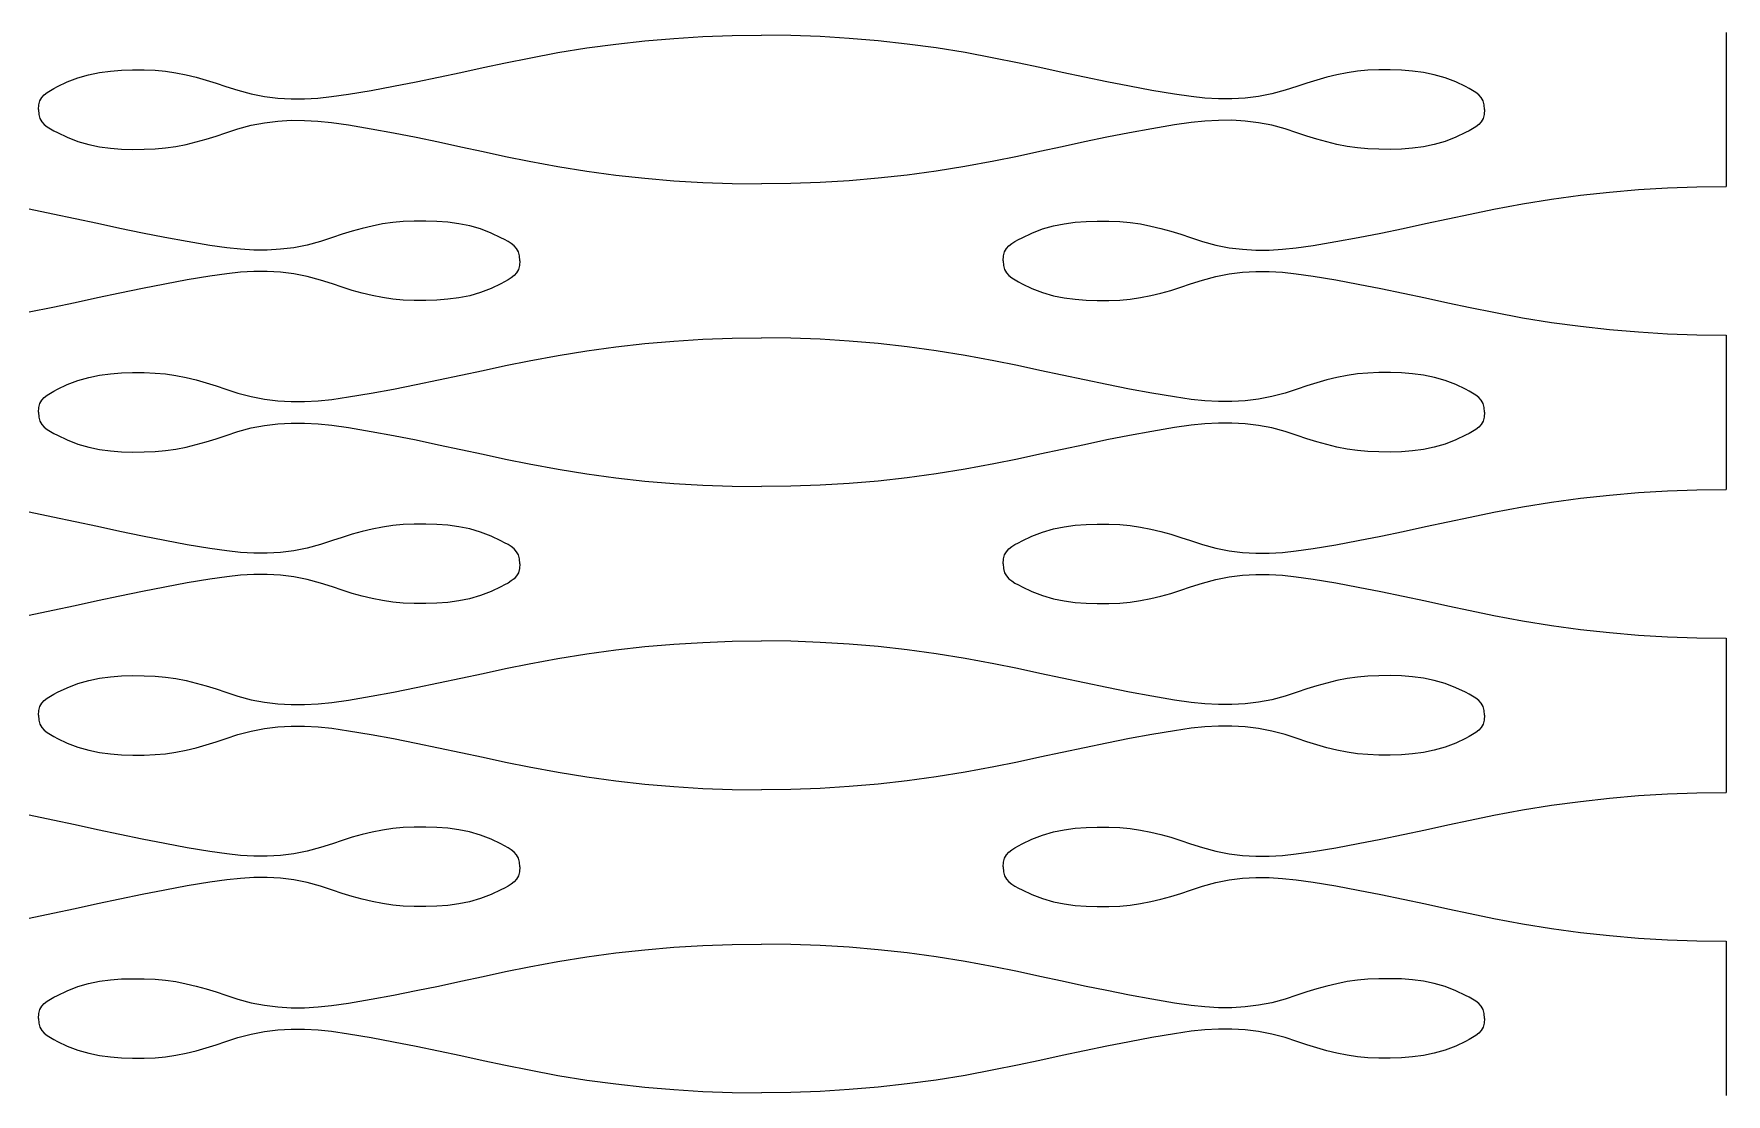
# Model space of a CAD drawing. Extents: x -53 to 53, y -73 to 73.
# Drawn here: x 21.8 to 52.5, y -36.11 to -16.87 of the extents above; entities that cross this region are included whole.
import ezdxf

# ---------------------------------------------------------------- set-up
doc = ezdxf.new("R2010")
doc.units = 0
doc.header["$MEASUREMENT"] = 0
doc.layers.get('0').update_dxf_attribs({"linetype": 'CONTINUOUS'})

msp = doc.modelspace()

# ---------------------------------------------------------------- linework, layer by layer
for p, q in [((52.5, -16.846), (52.5, -19.64)), ((31.307, -17.212), (31.831, -17.127)), ((31.831, -17.127), (32.355, -17.056)), ((32.355, -17.056), (32.88, -16.998)), ((32.88, -16.998), (33.407, -16.953)), ((33.407, -16.953), (33.935, -16.921)), ((33.935, -16.921), (34.466, -16.902)), ((34.466, -16.902), (34.999, -16.896)), ((35.533, -16.902), (34.999, -16.896)), ((36.063, -16.921), (35.533, -16.902)), ((36.592, -16.953), (36.063, -16.921)), ((37.118, -16.998), (36.592, -16.953)), ((37.643, -17.056), (37.118, -16.998)), ((38.168, -17.127), (37.643, -17.056)), ((38.692, -17.212), (38.168, -17.127)), ((29.545, -17.572), (29.951, -17.484)), ((29.951, -17.484), (30.357, -17.398)), ((30.357, -17.398), (30.783, -17.31)), ((30.783, -17.31), (31.307, -17.212)), ((39.216, -17.31), (38.692, -17.212)), ((39.642, -17.398), (39.216, -17.31)), ((40.048, -17.484), (39.642, -17.398)), ((40.454, -17.572), (40.048, -17.484)), ((22.229, -17.828), (22.403, -17.744)), ((22.403, -17.744), (22.598, -17.669)), ((22.598, -17.669), (22.793, -17.612)), ((22.793, -17.612), (22.989, -17.572)), ((22.989, -17.572), (23.187, -17.546)), ((23.187, -17.546), (23.388, -17.531)), ((23.388, -17.531), (23.591, -17.525)), ((23.591, -17.525), (23.798, -17.526)), ((23.798, -17.526), (23.997, -17.533)), ((23.997, -17.533), (24.188, -17.551)), ((24.188, -17.551), (24.375, -17.578)), ((24.375, -17.578), (24.56, -17.615)), ((24.56, -17.615), (24.742, -17.659)), ((24.742, -17.659), (24.923, -17.71)), ((24.923, -17.71), (25.104, -17.765)), ((25.104, -17.765), (25.284, -17.825)), ((28.325, -17.823), (28.732, -17.743)), ((28.732, -17.743), (29.139, -17.658)), ((29.139, -17.658), (29.545, -17.572)), ((40.86, -17.658), (40.454, -17.572)), ((41.266, -17.743), (40.86, -17.658)), ((41.673, -17.823), (41.266, -17.743)), ((44.895, -17.765), (44.714, -17.825)), ((45.075, -17.71), (44.895, -17.765)), ((45.256, -17.659), (45.075, -17.71)), ((45.438, -17.615), (45.256, -17.659)), ((45.623, -17.578), (45.438, -17.615)), ((45.81, -17.551), (45.623, -17.578)), ((46.001, -17.533), (45.81, -17.551)), ((46.2, -17.526), (46.001, -17.533)), ((46.407, -17.525), (46.2, -17.526)), ((46.611, -17.531), (46.407, -17.525)), ((46.811, -17.546), (46.611, -17.531)), ((47.009, -17.572), (46.811, -17.546)), ((47.205, -17.612), (47.009, -17.572)), ((47.4, -17.669), (47.205, -17.612)), ((47.595, -17.744), (47.4, -17.669)), ((47.769, -17.828), (47.595, -17.744)), ((21.888, -18.158), (21.91, -18.085)), ((21.91, -18.085), (21.943, -18.025)), ((21.943, -18.025), (21.987, -17.976)), ((21.987, -17.976), (22.039, -17.934)), ((22.039, -17.934), (22.098, -17.897)), ((22.098, -17.897), (22.162, -17.862)), ((22.162, -17.862), (22.229, -17.828)), ((25.284, -17.825), (25.497, -17.896)), ((25.497, -17.896), (25.742, -17.961)), ((25.742, -17.961), (25.984, -18.008)), ((25.984, -18.008), (26.225, -18.038)), ((26.225, -18.038), (26.466, -18.052)), ((26.466, -18.052), (26.709, -18.051)), ((26.709, -18.051), (26.953, -18.037)), ((26.953, -18.037), (27.201, -18.011)), ((27.201, -18.011), (27.506, -17.967)), ((27.506, -17.967), (27.916, -17.899)), ((27.916, -17.899), (28.325, -17.823)), ((42.082, -17.899), (41.673, -17.823)), ((42.492, -17.967), (42.082, -17.899)), ((42.797, -18.011), (42.492, -17.967)), ((43.045, -18.037), (42.797, -18.011)), ((43.289, -18.051), (43.045, -18.037)), ((43.532, -18.052), (43.289, -18.051)), ((43.773, -18.038), (43.532, -18.052)), ((44.014, -18.008), (43.773, -18.038)), ((44.256, -17.961), (44.014, -18.008)), ((44.501, -17.896), (44.256, -17.961)), ((44.714, -17.825), (44.501, -17.896)), ((47.836, -17.862), (47.769, -17.828)), ((47.9, -17.897), (47.836, -17.862)), ((47.959, -17.934), (47.9, -17.897)), ((48.012, -17.976), (47.959, -17.934)), ((48.055, -18.025), (48.012, -17.976)), ((48.089, -18.085), (48.055, -18.025)), ((48.11, -18.158), (48.089, -18.085)), ((21.881, -18.246), (21.888, -18.158)), ((21.881, -18.246), (21.888, -18.334)), ((21.888, -18.334), (21.91, -18.406)), ((21.91, -18.406), (21.943, -18.466)), ((48.089, -18.406), (48.055, -18.466)), ((48.11, -18.334), (48.089, -18.406)), ((48.117, -18.246), (48.11, -18.158)), ((48.117, -18.246), (48.11, -18.334)), ((21.943, -18.466), (21.987, -18.516)), ((21.987, -18.516), (22.039, -18.558)), ((22.039, -18.558), (22.098, -18.595)), ((22.098, -18.595), (22.162, -18.629)), ((22.162, -18.629), (22.229, -18.664)), ((22.229, -18.664), (22.403, -18.748)), ((24.924, -18.782), (25.104, -18.726)), ((25.104, -18.726), (25.284, -18.667)), ((25.284, -18.667), (25.498, -18.596)), ((25.498, -18.596), (25.742, -18.53)), ((25.742, -18.53), (25.984, -18.483)), ((25.984, -18.483), (26.225, -18.454)), ((26.225, -18.454), (26.466, -18.44)), ((26.466, -18.44), (26.709, -18.441)), ((26.709, -18.441), (26.953, -18.454)), ((26.953, -18.454), (27.201, -18.48)), ((27.201, -18.48), (27.506, -18.524)), ((27.506, -18.524), (27.916, -18.593)), ((27.916, -18.593), (28.325, -18.668)), ((28.325, -18.668), (28.732, -18.749)), ((41.673, -18.668), (41.266, -18.749)), ((42.082, -18.593), (41.673, -18.668)), ((42.492, -18.524), (42.082, -18.593)), ((42.797, -18.48), (42.492, -18.524)), ((43.045, -18.454), (42.797, -18.48)), ((43.289, -18.441), (43.045, -18.454)), ((43.532, -18.44), (43.289, -18.441)), ((43.773, -18.454), (43.532, -18.44)), ((44.014, -18.483), (43.773, -18.454)), ((44.256, -18.53), (44.014, -18.483)), ((44.501, -18.596), (44.256, -18.53)), ((44.714, -18.667), (44.501, -18.596)), ((44.895, -18.726), (44.714, -18.667)), ((45.075, -18.782), (44.895, -18.726)), ((47.769, -18.664), (47.595, -18.748)), ((47.836, -18.629), (47.769, -18.664)), ((47.9, -18.595), (47.836, -18.629)), ((47.959, -18.558), (47.9, -18.595)), ((48.012, -18.516), (47.959, -18.558)), ((48.055, -18.466), (48.012, -18.516)), ((22.403, -18.748), (22.598, -18.823)), ((22.598, -18.823), (22.794, -18.879)), ((22.794, -18.879), (22.99, -18.919)), ((22.99, -18.919), (23.188, -18.946)), ((23.188, -18.946), (23.388, -18.961)), ((23.388, -18.961), (23.591, -18.967)), ((23.591, -18.967), (23.798, -18.966)), ((23.798, -18.966), (23.998, -18.959)), ((23.998, -18.959), (24.188, -18.941)), ((24.188, -18.941), (24.376, -18.913)), ((24.376, -18.913), (24.56, -18.877)), ((24.56, -18.877), (24.743, -18.832)), ((24.743, -18.832), (24.924, -18.782)), ((28.732, -18.749), (29.139, -18.833)), ((29.139, -18.833), (29.545, -18.92)), ((29.545, -18.92), (29.951, -19.007)), ((29.951, -19.007), (30.357, -19.094)), ((40.048, -19.007), (39.642, -19.094)), ((40.454, -18.92), (40.048, -19.007)), ((40.86, -18.833), (40.454, -18.92)), ((41.266, -18.749), (40.86, -18.833)), ((45.256, -18.832), (45.075, -18.782)), ((45.438, -18.877), (45.256, -18.832)), ((45.623, -18.913), (45.438, -18.877)), ((45.81, -18.941), (45.623, -18.913)), ((46.001, -18.959), (45.81, -18.941)), ((46.2, -18.966), (46.001, -18.959)), ((46.407, -18.967), (46.2, -18.966)), ((46.61, -18.961), (46.407, -18.967)), ((46.811, -18.946), (46.61, -18.961)), ((47.009, -18.919), (46.811, -18.946)), ((47.205, -18.879), (47.009, -18.919)), ((47.4, -18.823), (47.205, -18.879)), ((47.595, -18.748), (47.4, -18.823)), ((30.357, -19.094), (30.783, -19.182)), ((30.783, -19.182), (31.307, -19.279)), ((31.307, -19.279), (31.831, -19.364)), ((38.691, -19.279), (38.167, -19.364)), ((39.215, -19.182), (38.691, -19.279)), ((39.642, -19.094), (39.215, -19.182)), ((31.831, -19.364), (32.355, -19.435)), ((32.355, -19.435), (32.881, -19.493)), ((32.881, -19.493), (33.407, -19.538)), ((33.407, -19.538), (33.935, -19.57)), ((33.935, -19.57), (34.466, -19.589)), ((34.466, -19.589), (34.999, -19.596)), ((35.533, -19.589), (34.999, -19.596)), ((36.063, -19.57), (35.533, -19.589)), ((36.591, -19.538), (36.063, -19.57)), ((37.118, -19.493), (36.591, -19.538)), ((37.643, -19.435), (37.118, -19.493)), ((38.167, -19.364), (37.643, -19.435)), ((51.436, -19.665), (51.967, -19.646)), ((51.967, -19.646), (52.5, -19.64)), ((48.284, -20.053), (48.808, -19.956)), ((48.808, -19.956), (49.332, -19.871)), ((49.332, -19.871), (49.856, -19.8)), ((49.856, -19.8), (50.381, -19.742)), ((50.381, -19.742), (50.908, -19.697)), ((50.908, -19.697), (51.436, -19.665)), ((22.142, -20.141), (21.716, -20.053)), ((22.549, -20.228), (22.142, -20.141)), ((22.954, -20.315), (22.549, -20.228)), ((47.046, -20.315), (47.452, -20.228)), ((47.452, -20.228), (47.858, -20.141)), ((47.858, -20.141), (48.284, -20.053)), ((23.36, -20.402), (22.954, -20.315)), ((23.767, -20.486), (23.36, -20.402)), ((24.174, -20.567), (23.767, -20.486)), ((24.583, -20.642), (24.174, -20.567)), ((27.215, -20.569), (27.001, -20.64)), ((27.395, -20.509), (27.215, -20.569)), ((27.576, -20.453), (27.395, -20.509)), ((27.757, -20.403), (27.576, -20.453)), ((27.939, -20.359), (27.757, -20.403)), ((28.124, -20.322), (27.939, -20.359)), ((28.311, -20.294), (28.124, -20.322)), ((28.501, -20.277), (28.311, -20.294)), ((28.701, -20.27), (28.501, -20.277)), ((28.908, -20.269), (28.701, -20.27)), ((29.111, -20.274), (28.908, -20.269)), ((29.312, -20.289), (29.111, -20.274)), ((29.51, -20.316), (29.312, -20.289)), ((29.706, -20.356), (29.51, -20.316)), ((29.901, -20.412), (29.706, -20.356)), ((30.096, -20.487), (29.901, -20.412)), ((30.27, -20.571), (30.096, -20.487)), ((39.73, -20.571), (39.904, -20.487)), ((39.904, -20.487), (40.099, -20.412)), ((40.099, -20.412), (40.294, -20.356)), ((40.294, -20.356), (40.49, -20.316)), ((40.49, -20.316), (40.688, -20.289)), ((40.688, -20.289), (40.888, -20.274)), ((40.888, -20.274), (41.092, -20.269)), ((41.092, -20.269), (41.299, -20.27)), ((41.299, -20.27), (41.498, -20.277)), ((41.498, -20.277), (41.689, -20.294)), ((41.689, -20.294), (41.876, -20.322)), ((41.876, -20.322), (42.061, -20.359)), ((42.061, -20.359), (42.243, -20.403)), ((42.243, -20.403), (42.424, -20.453)), ((42.424, -20.453), (42.604, -20.509)), ((42.604, -20.509), (42.785, -20.569)), ((42.785, -20.569), (42.998, -20.64)), ((45.417, -20.642), (45.825, -20.567)), ((45.825, -20.567), (46.233, -20.486)), ((46.233, -20.486), (46.64, -20.402)), ((46.64, -20.402), (47.046, -20.315)), ((24.993, -20.711), (24.583, -20.642)), ((25.298, -20.755), (24.993, -20.711)), ((25.546, -20.781), (25.298, -20.755)), ((25.79, -20.795), (25.546, -20.781)), ((26.033, -20.795), (25.79, -20.795)), ((26.274, -20.781), (26.033, -20.795)), ((26.515, -20.752), (26.274, -20.781)), ((26.757, -20.705), (26.515, -20.752)), ((27.001, -20.64), (26.757, -20.705)), ((30.337, -20.606), (30.27, -20.571)), ((30.401, -20.641), (30.337, -20.606)), ((30.46, -20.678), (30.401, -20.641)), ((30.512, -20.72), (30.46, -20.678)), ((30.556, -20.769), (30.512, -20.72)), ((30.589, -20.829), (30.556, -20.769)), ((30.61, -20.901), (30.589, -20.829)), ((39.389, -20.901), (39.41, -20.829)), ((39.41, -20.829), (39.444, -20.769)), ((39.444, -20.769), (39.487, -20.72)), ((39.487, -20.72), (39.539, -20.678)), ((39.539, -20.678), (39.598, -20.641)), ((39.598, -20.641), (39.662, -20.606)), ((39.662, -20.606), (39.73, -20.571)), ((42.998, -20.64), (43.242, -20.705)), ((43.242, -20.705), (43.485, -20.752)), ((43.485, -20.752), (43.726, -20.781)), ((43.726, -20.781), (43.967, -20.795)), ((43.967, -20.795), (44.21, -20.795)), ((44.21, -20.795), (44.454, -20.781)), ((44.454, -20.781), (44.702, -20.755)), ((44.702, -20.755), (45.007, -20.711)), ((45.007, -20.711), (45.417, -20.642)), ((26.033, -21.184), (25.79, -21.184)), ((26.274, -21.197), (26.033, -21.184)), ((30.589, -21.15), (30.556, -21.21)), ((30.61, -21.077), (30.589, -21.15)), ((30.618, -20.989), (30.61, -20.901)), ((30.618, -20.989), (30.61, -21.077)), ((39.382, -20.989), (39.389, -20.901)), ((39.382, -20.989), (39.389, -21.077)), ((39.389, -21.077), (39.41, -21.15)), ((39.41, -21.15), (39.444, -21.21)), ((43.726, -21.197), (43.967, -21.184)), ((43.967, -21.184), (44.21, -21.184)), ((24.174, -21.412), (23.767, -21.492)), ((24.583, -21.336), (24.174, -21.412)), ((24.993, -21.268), (24.583, -21.336)), ((25.298, -21.224), (24.993, -21.268)), ((25.546, -21.198), (25.298, -21.224)), ((25.79, -21.184), (25.546, -21.198)), ((26.515, -21.227), (26.274, -21.197)), ((26.757, -21.274), (26.515, -21.227)), ((27.001, -21.339), (26.757, -21.274)), ((27.215, -21.41), (27.001, -21.339)), ((27.395, -21.47), (27.215, -21.41)), ((27.576, -21.526), (27.395, -21.47)), ((30.27, -21.407), (30.096, -21.492)), ((30.337, -21.373), (30.27, -21.407)), ((30.401, -21.338), (30.337, -21.373)), ((30.46, -21.301), (30.401, -21.338)), ((30.512, -21.259), (30.46, -21.301)), ((30.556, -21.21), (30.512, -21.259)), ((39.444, -21.21), (39.487, -21.259)), ((39.487, -21.259), (39.54, -21.301)), ((39.54, -21.301), (39.599, -21.338)), ((39.599, -21.338), (39.663, -21.373)), ((39.663, -21.373), (39.73, -21.407)), ((39.73, -21.407), (39.904, -21.492)), ((42.424, -21.526), (42.605, -21.47)), ((42.605, -21.47), (42.785, -21.41)), ((42.785, -21.41), (42.998, -21.339)), ((42.998, -21.339), (43.243, -21.274)), ((43.243, -21.274), (43.485, -21.227)), ((43.485, -21.227), (43.726, -21.197)), ((44.21, -21.184), (44.454, -21.198)), ((44.454, -21.198), (44.702, -21.224)), ((44.702, -21.224), (45.007, -21.268)), ((45.007, -21.268), (45.417, -21.336)), ((45.417, -21.336), (45.826, -21.412)), ((45.826, -21.412), (46.233, -21.492)), ((22.548, -21.751), (22.142, -21.837)), ((22.954, -21.663), (22.548, -21.751)), ((23.36, -21.577), (22.954, -21.663)), ((23.767, -21.492), (23.36, -21.577)), ((27.757, -21.576), (27.576, -21.526)), ((27.939, -21.62), (27.757, -21.576)), ((28.123, -21.657), (27.939, -21.62)), ((28.311, -21.685), (28.123, -21.657)), ((28.501, -21.702), (28.311, -21.685)), ((28.7, -21.709), (28.501, -21.702)), ((28.908, -21.71), (28.7, -21.709)), ((29.111, -21.704), (28.908, -21.71)), ((29.311, -21.689), (29.111, -21.704)), ((29.509, -21.663), (29.311, -21.689)), ((29.706, -21.623), (29.509, -21.663)), ((29.901, -21.566), (29.706, -21.623)), ((30.096, -21.492), (29.901, -21.566)), ((39.904, -21.492), (40.099, -21.566)), ((40.099, -21.566), (40.294, -21.623)), ((40.294, -21.623), (40.49, -21.663)), ((40.49, -21.663), (40.688, -21.689)), ((40.688, -21.689), (40.889, -21.704)), ((40.889, -21.704), (41.092, -21.71)), ((41.092, -21.71), (41.299, -21.709)), ((41.299, -21.709), (41.498, -21.702)), ((41.498, -21.702), (41.689, -21.685)), ((41.689, -21.685), (41.876, -21.657)), ((41.876, -21.657), (42.061, -21.62)), ((42.061, -21.62), (42.243, -21.576)), ((42.243, -21.576), (42.424, -21.526)), ((46.233, -21.492), (46.64, -21.577)), ((46.64, -21.577), (47.046, -21.663)), ((47.046, -21.663), (47.452, -21.751)), ((47.452, -21.751), (47.858, -21.837)), ((22.142, -21.837), (21.716, -21.925)), ((47.858, -21.837), (48.284, -21.925)), ((48.284, -21.925), (48.808, -22.023)), ((48.808, -22.023), (49.332, -22.108)), ((33.936, -22.415), (34.467, -22.396)), ((34.467, -22.396), (35, -22.39)), ((35.533, -22.396), (35, -22.39)), ((36.064, -22.415), (35.533, -22.396)), ((49.332, -22.108), (49.856, -22.179)), ((49.856, -22.179), (50.381, -22.237)), ((50.381, -22.237), (50.908, -22.282)), ((50.908, -22.282), (51.436, -22.314)), ((51.436, -22.314), (51.967, -22.333)), ((51.967, -22.333), (52.5, -22.339)), ((52.5, -22.339), (52.5, -25.14)), ((30.784, -22.803), (31.308, -22.706)), ((31.308, -22.706), (31.831, -22.621)), ((31.831, -22.621), (32.356, -22.55)), ((32.356, -22.55), (32.881, -22.492)), ((32.881, -22.492), (33.407, -22.447)), ((33.407, -22.447), (33.936, -22.415)), ((36.592, -22.447), (36.064, -22.415)), ((37.119, -22.492), (36.592, -22.447)), ((37.644, -22.55), (37.119, -22.492)), ((38.168, -22.621), (37.644, -22.55)), ((38.692, -22.706), (38.168, -22.621)), ((39.216, -22.803), (38.692, -22.706)), ((23.188, -23.039), (23.388, -23.024)), ((23.388, -23.024), (23.591, -23.019)), ((23.591, -23.019), (23.799, -23.02)), ((23.799, -23.02), (23.998, -23.027)), ((29.545, -23.065), (29.951, -22.978)), ((29.951, -22.978), (30.357, -22.891)), ((30.357, -22.891), (30.784, -22.803)), ((39.642, -22.891), (39.216, -22.803)), ((40.048, -22.978), (39.642, -22.891)), ((40.454, -23.065), (40.048, -22.978)), ((46.201, -23.02), (46.001, -23.027)), ((46.408, -23.019), (46.201, -23.02)), ((46.611, -23.024), (46.408, -23.019)), ((46.811, -23.039), (46.611, -23.024)), ((22.162, -23.356), (22.23, -23.321)), ((22.23, -23.321), (22.404, -23.237)), ((22.404, -23.237), (22.598, -23.162)), ((22.598, -23.162), (22.794, -23.106)), ((22.794, -23.106), (22.99, -23.066)), ((22.99, -23.066), (23.188, -23.039)), ((23.998, -23.027), (24.189, -23.044)), ((24.189, -23.044), (24.376, -23.072)), ((24.376, -23.072), (24.56, -23.109)), ((24.56, -23.109), (24.743, -23.153)), ((24.743, -23.153), (24.924, -23.203)), ((24.924, -23.203), (25.104, -23.259)), ((25.104, -23.259), (25.284, -23.319)), ((25.284, -23.319), (25.498, -23.39)), ((27.917, -23.392), (28.325, -23.317)), ((28.325, -23.317), (28.733, -23.236)), ((28.733, -23.236), (29.139, -23.152)), ((29.139, -23.152), (29.545, -23.065)), ((40.86, -23.152), (40.454, -23.065)), ((41.267, -23.236), (40.86, -23.152)), ((41.674, -23.317), (41.267, -23.236)), ((42.083, -23.392), (41.674, -23.317)), ((44.715, -23.319), (44.501, -23.39)), ((44.895, -23.259), (44.715, -23.319)), ((45.075, -23.203), (44.895, -23.259)), ((45.256, -23.153), (45.075, -23.203)), ((45.439, -23.109), (45.256, -23.153)), ((45.623, -23.072), (45.439, -23.109)), ((45.811, -23.044), (45.623, -23.072)), ((46.001, -23.027), (45.811, -23.044)), ((47.009, -23.066), (46.811, -23.039)), ((47.206, -23.106), (47.009, -23.066)), ((47.401, -23.162), (47.206, -23.106)), ((47.596, -23.237), (47.401, -23.162)), ((47.77, -23.321), (47.596, -23.237)), ((47.837, -23.356), (47.77, -23.321)), ((21.889, -23.651), (21.91, -23.579)), ((21.91, -23.579), (21.943, -23.519)), ((21.943, -23.519), (21.987, -23.47)), ((21.987, -23.47), (22.039, -23.428)), ((22.039, -23.428), (22.098, -23.391)), ((22.098, -23.391), (22.162, -23.356)), ((25.498, -23.39), (25.742, -23.455)), ((25.742, -23.455), (25.984, -23.502)), ((25.984, -23.502), (26.226, -23.531)), ((26.226, -23.531), (26.467, -23.545)), ((26.467, -23.545), (26.709, -23.545)), ((26.709, -23.545), (26.954, -23.531)), ((26.954, -23.531), (27.202, -23.505)), ((27.202, -23.505), (27.506, -23.461)), ((27.506, -23.461), (27.917, -23.392)), ((42.493, -23.461), (42.083, -23.392)), ((42.797, -23.505), (42.493, -23.461)), ((43.045, -23.531), (42.797, -23.505)), ((43.29, -23.545), (43.045, -23.531)), ((43.532, -23.545), (43.29, -23.545)), ((43.774, -23.531), (43.532, -23.545)), ((44.015, -23.502), (43.774, -23.531)), ((44.257, -23.455), (44.015, -23.502)), ((44.501, -23.39), (44.257, -23.455)), ((47.901, -23.391), (47.837, -23.356)), ((47.96, -23.428), (47.901, -23.391)), ((48.012, -23.47), (47.96, -23.428)), ((48.056, -23.519), (48.012, -23.47)), ((48.089, -23.579), (48.056, -23.519)), ((48.11, -23.651), (48.089, -23.579)), ((21.881, -23.739), (21.889, -23.651)), ((21.881, -23.739), (21.889, -23.827)), ((21.889, -23.827), (21.91, -23.9)), ((21.91, -23.9), (21.944, -23.96)), ((26.226, -23.947), (26.467, -23.934)), ((26.467, -23.934), (26.709, -23.934)), ((26.709, -23.934), (26.954, -23.948)), ((43.29, -23.934), (43.045, -23.948)), ((43.532, -23.934), (43.29, -23.934)), ((43.774, -23.947), (43.532, -23.934)), ((48.089, -23.9), (48.056, -23.96)), ((48.11, -23.827), (48.089, -23.9)), ((48.118, -23.739), (48.11, -23.651)), ((48.118, -23.739), (48.11, -23.827)), ((21.944, -23.96), (21.987, -24.009)), ((21.987, -24.009), (22.039, -24.051)), ((22.039, -24.051), (22.098, -24.088)), ((22.098, -24.088), (22.163, -24.123)), ((22.163, -24.123), (22.23, -24.157)), ((22.23, -24.157), (22.404, -24.242)), ((22.404, -24.242), (22.599, -24.316)), ((24.924, -24.276), (25.104, -24.22)), ((25.104, -24.22), (25.285, -24.16)), ((25.285, -24.16), (25.498, -24.089)), ((25.498, -24.089), (25.742, -24.024)), ((25.742, -24.024), (25.985, -23.977)), ((25.985, -23.977), (26.226, -23.947)), ((26.954, -23.948), (27.202, -23.974)), ((27.202, -23.974), (27.507, -24.018)), ((27.507, -24.018), (27.917, -24.086)), ((27.917, -24.086), (28.325, -24.162)), ((28.325, -24.162), (28.733, -24.242)), ((28.733, -24.242), (29.139, -24.327)), ((41.267, -24.242), (40.86, -24.327)), ((41.674, -24.162), (41.267, -24.242)), ((42.083, -24.086), (41.674, -24.162)), ((42.493, -24.018), (42.083, -24.086)), ((42.797, -23.974), (42.493, -24.018)), ((43.045, -23.948), (42.797, -23.974)), ((44.015, -23.977), (43.774, -23.947)), ((44.257, -24.024), (44.015, -23.977)), ((44.501, -24.089), (44.257, -24.024)), ((44.715, -24.16), (44.501, -24.089)), ((44.895, -24.22), (44.715, -24.16)), ((45.075, -24.276), (44.895, -24.22)), ((47.596, -24.242), (47.401, -24.316)), ((47.77, -24.157), (47.596, -24.242)), ((47.837, -24.123), (47.77, -24.157)), ((47.901, -24.088), (47.837, -24.123)), ((47.96, -24.051), (47.901, -24.088)), ((48.012, -24.009), (47.96, -24.051)), ((48.056, -23.96), (48.012, -24.009)), ((22.599, -24.316), (22.794, -24.373)), ((22.794, -24.373), (22.99, -24.413)), ((22.99, -24.413), (23.188, -24.439)), ((23.188, -24.439), (23.389, -24.454)), ((23.389, -24.454), (23.592, -24.46)), ((23.592, -24.46), (23.799, -24.459)), ((23.799, -24.459), (23.998, -24.452)), ((23.998, -24.452), (24.189, -24.435)), ((24.189, -24.435), (24.376, -24.407)), ((24.376, -24.407), (24.561, -24.37)), ((24.561, -24.37), (24.743, -24.326)), ((24.743, -24.326), (24.924, -24.276)), ((29.139, -24.327), (29.546, -24.413)), ((29.546, -24.413), (29.951, -24.501)), ((29.951, -24.501), (30.357, -24.587)), ((40.048, -24.501), (39.642, -24.587)), ((40.454, -24.413), (40.048, -24.501)), ((40.86, -24.327), (40.454, -24.413)), ((45.256, -24.326), (45.075, -24.276)), ((45.439, -24.37), (45.256, -24.326)), ((45.623, -24.407), (45.439, -24.37)), ((45.81, -24.435), (45.623, -24.407)), ((46.001, -24.452), (45.81, -24.435)), ((46.2, -24.459), (46.001, -24.452)), ((46.407, -24.46), (46.2, -24.459)), ((46.611, -24.454), (46.407, -24.46)), ((46.811, -24.439), (46.611, -24.454)), ((47.009, -24.413), (46.811, -24.439)), ((47.205, -24.373), (47.009, -24.413)), ((47.401, -24.316), (47.205, -24.373)), ((30.357, -24.587), (30.784, -24.675)), ((30.784, -24.675), (31.308, -24.773)), ((31.308, -24.773), (31.832, -24.858)), ((31.832, -24.858), (32.356, -24.929)), ((38.168, -24.858), (37.644, -24.929)), ((38.692, -24.773), (38.168, -24.858)), ((39.216, -24.675), (38.692, -24.773)), ((39.642, -24.587), (39.216, -24.675)), ((32.356, -24.929), (32.881, -24.987)), ((32.881, -24.987), (33.408, -25.032)), ((33.408, -25.032), (33.936, -25.064)), ((33.936, -25.064), (34.467, -25.083)), ((34.467, -25.083), (35, -25.089)), ((35.533, -25.083), (35, -25.089)), ((36.064, -25.064), (35.533, -25.083)), ((36.592, -25.032), (36.064, -25.064)), ((37.118, -24.987), (36.592, -25.032)), ((37.644, -24.929), (37.118, -24.987)), ((50.907, -25.197), (51.436, -25.165)), ((51.436, -25.165), (51.967, -25.146)), ((51.967, -25.146), (52.5, -25.14)), ((48.284, -25.553), (48.808, -25.456)), ((48.808, -25.456), (49.331, -25.371)), ((49.331, -25.371), (49.856, -25.3)), ((49.856, -25.3), (50.381, -25.242)), ((50.381, -25.242), (50.907, -25.197)), ((22.142, -25.641), (21.716, -25.553)), ((22.548, -25.728), (22.142, -25.641)), ((22.954, -25.815), (22.548, -25.728)), ((28.501, -25.777), (28.311, -25.794)), ((28.701, -25.77), (28.501, -25.777)), ((28.908, -25.769), (28.701, -25.77)), ((29.111, -25.774), (28.908, -25.769)), ((29.311, -25.789), (29.111, -25.774)), ((40.688, -25.789), (40.888, -25.774)), ((40.888, -25.774), (41.091, -25.769)), ((41.091, -25.769), (41.299, -25.77)), ((41.299, -25.77), (41.498, -25.777)), ((41.498, -25.777), (41.689, -25.794)), ((47.045, -25.815), (47.451, -25.728)), ((47.451, -25.728), (47.857, -25.641)), ((47.857, -25.641), (48.284, -25.553)), ((23.36, -25.902), (22.954, -25.815)), ((23.767, -25.986), (23.36, -25.902)), ((24.174, -26.067), (23.767, -25.986)), ((24.583, -26.142), (24.174, -26.067)), ((27.215, -26.069), (27.001, -26.14)), ((27.395, -26.009), (27.215, -26.069)), ((27.575, -25.953), (27.395, -26.009)), ((27.756, -25.903), (27.575, -25.953)), ((27.939, -25.859), (27.756, -25.903)), ((28.123, -25.822), (27.939, -25.859)), ((28.311, -25.794), (28.123, -25.822)), ((29.509, -25.816), (29.311, -25.789)), ((29.706, -25.856), (29.509, -25.816)), ((29.901, -25.912), (29.706, -25.856)), ((30.096, -25.987), (29.901, -25.912)), ((30.27, -26.071), (30.096, -25.987)), ((30.337, -26.106), (30.27, -26.071)), ((39.662, -26.106), (39.73, -26.071)), ((39.73, -26.071), (39.904, -25.987)), ((39.904, -25.987), (40.098, -25.912)), ((40.098, -25.912), (40.294, -25.856)), ((40.294, -25.856), (40.49, -25.816)), ((40.49, -25.816), (40.688, -25.789)), ((41.689, -25.794), (41.876, -25.822)), ((41.876, -25.822), (42.06, -25.859)), ((42.06, -25.859), (42.243, -25.903)), ((42.243, -25.903), (42.424, -25.953)), ((42.424, -25.953), (42.604, -26.009)), ((42.604, -26.009), (42.784, -26.069)), ((42.784, -26.069), (42.998, -26.14)), ((45.417, -26.142), (45.825, -26.067)), ((45.825, -26.067), (46.233, -25.986)), ((46.233, -25.986), (46.639, -25.902)), ((46.639, -25.902), (47.045, -25.815)), ((24.993, -26.211), (24.583, -26.142)), ((25.297, -26.255), (24.993, -26.211)), ((25.545, -26.281), (25.297, -26.255)), ((25.79, -26.295), (25.545, -26.281)), ((26.032, -26.295), (25.79, -26.295)), ((26.274, -26.281), (26.032, -26.295)), ((26.515, -26.252), (26.274, -26.281)), ((26.757, -26.205), (26.515, -26.252)), ((27.001, -26.14), (26.757, -26.205)), ((30.401, -26.141), (30.337, -26.106)), ((30.46, -26.178), (30.401, -26.141)), ((30.512, -26.22), (30.46, -26.178)), ((30.556, -26.269), (30.512, -26.22)), ((30.589, -26.329), (30.556, -26.269)), ((30.61, -26.401), (30.589, -26.329)), ((30.618, -26.489), (30.61, -26.401)), ((39.381, -26.489), (39.389, -26.401)), ((39.389, -26.401), (39.41, -26.329)), ((39.41, -26.329), (39.443, -26.269)), ((39.443, -26.269), (39.487, -26.22)), ((39.487, -26.22), (39.539, -26.178)), ((39.539, -26.178), (39.598, -26.141)), ((39.598, -26.141), (39.662, -26.106)), ((42.998, -26.14), (43.242, -26.205)), ((43.242, -26.205), (43.484, -26.252)), ((43.484, -26.252), (43.726, -26.281)), ((43.726, -26.281), (43.967, -26.295)), ((43.967, -26.295), (44.209, -26.295)), ((44.209, -26.295), (44.454, -26.281)), ((44.454, -26.281), (44.702, -26.255)), ((44.702, -26.255), (45.006, -26.211)), ((45.006, -26.211), (45.417, -26.142)), ((25.545, -26.698), (25.297, -26.724)), ((25.79, -26.684), (25.545, -26.698)), ((26.032, -26.684), (25.79, -26.684)), ((26.274, -26.697), (26.032, -26.684)), ((26.515, -26.727), (26.274, -26.697)), ((30.556, -26.71), (30.512, -26.759)), ((30.589, -26.65), (30.556, -26.71)), ((30.61, -26.577), (30.589, -26.65)), ((30.618, -26.489), (30.61, -26.577)), ((39.381, -26.489), (39.389, -26.577)), ((39.389, -26.577), (39.41, -26.65)), ((39.41, -26.65), (39.444, -26.71)), ((39.444, -26.71), (39.487, -26.759)), ((43.485, -26.727), (43.726, -26.697)), ((43.726, -26.697), (43.967, -26.684)), ((43.967, -26.684), (44.209, -26.684)), ((44.209, -26.684), (44.454, -26.698)), ((44.454, -26.698), (44.702, -26.724)), ((23.767, -26.992), (23.36, -27.077)), ((24.174, -26.912), (23.767, -26.992)), ((24.583, -26.836), (24.174, -26.912)), ((24.993, -26.768), (24.583, -26.836)), ((25.297, -26.724), (24.993, -26.768)), ((26.757, -26.774), (26.515, -26.727)), ((27.001, -26.839), (26.757, -26.774)), ((27.215, -26.91), (27.001, -26.839)), ((27.395, -26.97), (27.215, -26.91)), ((27.575, -27.026), (27.395, -26.97)), ((30.096, -26.992), (29.901, -27.066)), ((30.27, -26.907), (30.096, -26.992)), ((30.337, -26.873), (30.27, -26.907)), ((30.401, -26.838), (30.337, -26.873)), ((30.46, -26.801), (30.401, -26.838)), ((30.512, -26.759), (30.46, -26.801)), ((39.487, -26.759), (39.539, -26.801)), ((39.539, -26.801), (39.598, -26.838)), ((39.598, -26.838), (39.663, -26.873)), ((39.663, -26.873), (39.73, -26.907)), ((39.73, -26.907), (39.904, -26.992)), ((39.904, -26.992), (40.099, -27.066)), ((42.424, -27.026), (42.604, -26.97)), ((42.604, -26.97), (42.785, -26.91)), ((42.785, -26.91), (42.998, -26.839)), ((42.998, -26.839), (43.242, -26.774)), ((43.242, -26.774), (43.485, -26.727)), ((44.702, -26.724), (45.007, -26.768)), ((45.007, -26.768), (45.417, -26.836)), ((45.417, -26.836), (45.825, -26.912)), ((45.825, -26.912), (46.233, -26.992)), ((46.233, -26.992), (46.639, -27.077)), ((22.548, -27.251), (22.142, -27.337)), ((22.954, -27.163), (22.548, -27.251)), ((23.36, -27.077), (22.954, -27.163)), ((27.756, -27.076), (27.575, -27.026)), ((27.939, -27.12), (27.756, -27.076)), ((28.123, -27.157), (27.939, -27.12)), ((28.31, -27.185), (28.123, -27.157)), ((28.501, -27.202), (28.31, -27.185)), ((28.7, -27.209), (28.501, -27.202)), ((28.907, -27.21), (28.7, -27.209)), ((29.111, -27.204), (28.907, -27.21)), ((29.311, -27.189), (29.111, -27.204)), ((29.509, -27.163), (29.311, -27.189)), ((29.705, -27.123), (29.509, -27.163)), ((29.901, -27.066), (29.705, -27.123)), ((40.099, -27.066), (40.294, -27.123)), ((40.294, -27.123), (40.49, -27.163)), ((40.49, -27.163), (40.688, -27.189)), ((40.688, -27.189), (40.889, -27.204)), ((40.889, -27.204), (41.092, -27.21)), ((41.092, -27.21), (41.299, -27.209)), ((41.299, -27.209), (41.498, -27.202)), ((41.498, -27.202), (41.689, -27.185)), ((41.689, -27.185), (41.876, -27.157)), ((41.876, -27.157), (42.061, -27.12)), ((42.061, -27.12), (42.243, -27.076)), ((42.243, -27.076), (42.424, -27.026)), ((46.639, -27.077), (47.046, -27.163)), ((47.046, -27.163), (47.451, -27.251)), ((47.451, -27.251), (47.857, -27.337)), ((22.142, -27.337), (21.716, -27.425)), ((47.857, -27.337), (48.284, -27.425)), ((48.284, -27.425), (48.808, -27.523)), ((48.808, -27.523), (49.332, -27.608)), ((49.332, -27.608), (49.856, -27.679)), ((33.407, -27.947), (33.936, -27.915)), ((33.936, -27.915), (34.466, -27.896)), ((34.466, -27.896), (35, -27.89)), ((35.533, -27.896), (35, -27.89)), ((36.064, -27.915), (35.533, -27.896)), ((36.592, -27.947), (36.064, -27.915)), ((49.856, -27.679), (50.381, -27.737)), ((50.381, -27.737), (50.908, -27.782)), ((50.908, -27.782), (51.436, -27.814)), ((51.436, -27.814), (51.967, -27.833)), ((51.967, -27.833), (52.5, -27.839)), ((52.5, -27.839), (52.5, -30.64)), ((30.783, -28.303), (31.307, -28.206)), ((31.307, -28.206), (31.831, -28.121)), ((31.831, -28.121), (32.356, -28.05)), ((32.356, -28.05), (32.881, -27.992)), ((32.881, -27.992), (33.407, -27.947)), ((37.118, -27.992), (36.592, -27.947)), ((37.644, -28.05), (37.118, -27.992)), ((38.168, -28.121), (37.644, -28.05)), ((38.692, -28.206), (38.168, -28.121)), ((39.216, -28.303), (38.692, -28.206)), ((22.99, -28.566), (23.188, -28.539)), ((23.188, -28.539), (23.388, -28.524)), ((23.388, -28.524), (23.591, -28.519)), ((23.591, -28.519), (23.798, -28.52)), ((23.798, -28.52), (23.998, -28.527)), ((23.998, -28.527), (24.188, -28.544)), ((24.188, -28.544), (24.376, -28.572)), ((29.545, -28.565), (29.951, -28.478)), ((29.951, -28.478), (30.357, -28.391)), ((30.357, -28.391), (30.783, -28.303)), ((39.642, -28.391), (39.216, -28.303)), ((40.048, -28.478), (39.642, -28.391)), ((40.454, -28.565), (40.048, -28.478)), ((45.81, -28.544), (45.623, -28.572)), ((46.001, -28.527), (45.81, -28.544)), ((46.2, -28.52), (46.001, -28.527)), ((46.408, -28.519), (46.2, -28.52)), ((46.611, -28.524), (46.408, -28.519)), ((46.811, -28.539), (46.611, -28.524)), ((47.009, -28.566), (46.811, -28.539)), ((22.098, -28.891), (22.162, -28.856)), ((22.162, -28.856), (22.229, -28.821)), ((22.229, -28.821), (22.403, -28.737)), ((22.403, -28.737), (22.598, -28.662)), ((22.598, -28.662), (22.794, -28.606)), ((22.794, -28.606), (22.99, -28.566)), ((24.376, -28.572), (24.56, -28.609)), ((24.56, -28.609), (24.743, -28.653)), ((24.743, -28.653), (24.924, -28.703)), ((24.924, -28.703), (25.104, -28.759)), ((25.104, -28.759), (25.284, -28.819)), ((25.284, -28.819), (25.498, -28.89)), ((27.916, -28.892), (28.325, -28.817)), ((28.325, -28.817), (28.733, -28.736)), ((28.733, -28.736), (29.139, -28.652)), ((29.139, -28.652), (29.545, -28.565)), ((40.86, -28.652), (40.454, -28.565)), ((41.266, -28.736), (40.86, -28.652)), ((41.674, -28.817), (41.266, -28.736)), ((42.082, -28.892), (41.674, -28.817)), ((44.715, -28.819), (44.501, -28.89)), ((44.895, -28.759), (44.715, -28.819)), ((45.075, -28.703), (44.895, -28.759)), ((45.256, -28.653), (45.075, -28.703)), ((45.439, -28.609), (45.256, -28.653)), ((45.623, -28.572), (45.439, -28.609)), ((47.205, -28.606), (47.009, -28.566)), ((47.401, -28.662), (47.205, -28.606)), ((47.595, -28.737), (47.401, -28.662)), ((47.769, -28.821), (47.595, -28.737)), ((47.837, -28.856), (47.769, -28.821)), ((47.901, -28.891), (47.837, -28.856)), ((21.881, -29.239), (21.889, -29.151)), ((21.889, -29.151), (21.91, -29.079)), ((21.91, -29.079), (21.943, -29.019)), ((21.943, -29.019), (21.987, -28.97)), ((21.987, -28.97), (22.039, -28.928)), ((22.039, -28.928), (22.098, -28.891)), ((25.498, -28.89), (25.742, -28.955)), ((25.742, -28.955), (25.984, -29.002)), ((25.984, -29.002), (26.225, -29.031)), ((26.225, -29.031), (26.467, -29.045)), ((26.467, -29.045), (26.709, -29.045)), ((26.709, -29.045), (26.954, -29.031)), ((26.954, -29.031), (27.202, -29.005)), ((27.202, -29.005), (27.506, -28.961)), ((27.506, -28.961), (27.916, -28.892)), ((42.492, -28.961), (42.082, -28.892)), ((42.797, -29.005), (42.492, -28.961)), ((43.045, -29.031), (42.797, -29.005)), ((43.29, -29.045), (43.045, -29.031)), ((43.532, -29.045), (43.29, -29.045)), ((43.773, -29.031), (43.532, -29.045)), ((44.015, -29.002), (43.773, -29.031)), ((44.257, -28.955), (44.015, -29.002)), ((44.501, -28.89), (44.257, -28.955)), ((47.96, -28.928), (47.901, -28.891)), ((48.012, -28.97), (47.96, -28.928)), ((48.056, -29.019), (48.012, -28.97)), ((48.089, -29.079), (48.056, -29.019)), ((48.11, -29.151), (48.089, -29.079)), ((48.118, -29.239), (48.11, -29.151)), ((21.881, -29.239), (21.889, -29.327)), ((21.889, -29.327), (21.91, -29.4)), ((21.91, -29.4), (21.943, -29.46)), ((21.943, -29.46), (21.987, -29.509)), ((25.984, -29.477), (26.226, -29.447)), ((26.226, -29.447), (26.467, -29.434)), ((26.467, -29.434), (26.709, -29.434)), ((26.709, -29.434), (26.954, -29.448)), ((26.954, -29.448), (27.202, -29.474)), ((43.045, -29.448), (42.797, -29.474)), ((43.29, -29.434), (43.045, -29.448)), ((43.532, -29.434), (43.29, -29.434)), ((43.773, -29.447), (43.532, -29.434)), ((44.015, -29.477), (43.773, -29.447)), ((48.056, -29.46), (48.012, -29.509)), ((48.089, -29.4), (48.056, -29.46)), ((48.11, -29.327), (48.089, -29.4)), ((48.118, -29.239), (48.11, -29.327)), ((21.987, -29.509), (22.039, -29.551)), ((22.039, -29.551), (22.098, -29.588)), ((22.098, -29.588), (22.162, -29.623)), ((22.162, -29.623), (22.23, -29.657)), ((22.23, -29.657), (22.404, -29.742)), ((22.404, -29.742), (22.599, -29.816)), ((24.743, -29.826), (24.924, -29.776)), ((24.924, -29.776), (25.104, -29.72)), ((25.104, -29.72), (25.285, -29.66)), ((25.285, -29.66), (25.498, -29.589)), ((25.498, -29.589), (25.742, -29.524)), ((25.742, -29.524), (25.984, -29.477)), ((27.202, -29.474), (27.506, -29.518)), ((27.506, -29.518), (27.917, -29.586)), ((27.917, -29.586), (28.325, -29.662)), ((28.325, -29.662), (28.733, -29.742)), ((28.733, -29.742), (29.139, -29.827)), ((41.266, -29.742), (40.86, -29.827)), ((41.674, -29.662), (41.266, -29.742)), ((42.082, -29.586), (41.674, -29.662)), ((42.492, -29.518), (42.082, -29.586)), ((42.797, -29.474), (42.492, -29.518)), ((44.257, -29.524), (44.015, -29.477)), ((44.501, -29.589), (44.257, -29.524)), ((44.715, -29.66), (44.501, -29.589)), ((44.895, -29.72), (44.715, -29.66)), ((45.075, -29.776), (44.895, -29.72)), ((45.256, -29.826), (45.075, -29.776)), ((47.595, -29.742), (47.4, -29.816)), ((47.769, -29.657), (47.595, -29.742)), ((47.837, -29.623), (47.769, -29.657)), ((47.901, -29.588), (47.837, -29.623)), ((47.96, -29.551), (47.901, -29.588)), ((48.012, -29.509), (47.96, -29.551)), ((22.599, -29.816), (22.794, -29.873)), ((22.794, -29.873), (22.99, -29.913)), ((22.99, -29.913), (23.188, -29.939)), ((23.188, -29.939), (23.388, -29.954)), ((23.388, -29.954), (23.592, -29.96)), ((23.592, -29.96), (23.799, -29.959)), ((23.799, -29.959), (23.998, -29.952)), ((23.998, -29.952), (24.189, -29.935)), ((24.189, -29.935), (24.376, -29.907)), ((24.376, -29.907), (24.561, -29.87)), ((24.561, -29.87), (24.743, -29.826)), ((29.139, -29.827), (29.545, -29.913)), ((29.545, -29.913), (29.951, -30.001)), ((29.951, -30.001), (30.357, -30.087)), ((30.357, -30.087), (30.784, -30.175)), ((39.642, -30.087), (39.216, -30.175)), ((40.048, -30.001), (39.642, -30.087)), ((40.454, -29.913), (40.048, -30.001)), ((40.86, -29.827), (40.454, -29.913)), ((45.439, -29.87), (45.256, -29.826)), ((45.623, -29.907), (45.439, -29.87)), ((45.81, -29.935), (45.623, -29.907)), ((46.001, -29.952), (45.81, -29.935)), ((46.2, -29.959), (46.001, -29.952)), ((46.407, -29.96), (46.2, -29.959)), ((46.611, -29.954), (46.407, -29.96)), ((46.811, -29.939), (46.611, -29.954)), ((47.009, -29.913), (46.811, -29.939)), ((47.205, -29.873), (47.009, -29.913)), ((47.4, -29.816), (47.205, -29.873)), ((30.784, -30.175), (31.308, -30.273)), ((31.308, -30.273), (31.831, -30.358)), ((31.831, -30.358), (32.356, -30.429)), ((38.168, -30.358), (37.643, -30.429)), ((38.692, -30.273), (38.168, -30.358)), ((39.216, -30.175), (38.692, -30.273)), ((32.356, -30.429), (32.881, -30.487)), ((32.881, -30.487), (33.407, -30.532)), ((33.407, -30.532), (33.936, -30.564)), ((33.936, -30.564), (34.466, -30.583)), ((34.466, -30.583), (35, -30.589)), ((35.533, -30.583), (35, -30.589)), ((36.063, -30.564), (35.533, -30.583)), ((36.592, -30.532), (36.063, -30.564)), ((37.118, -30.487), (36.592, -30.532)), ((37.643, -30.429), (37.118, -30.487)), ((50.381, -30.742), (50.907, -30.697)), ((50.907, -30.697), (51.436, -30.665)), ((51.436, -30.665), (51.966, -30.646)), ((51.966, -30.646), (52.5, -30.64)), ((48.283, -31.053), (48.807, -30.956)), ((48.807, -30.956), (49.331, -30.871)), ((49.331, -30.871), (49.856, -30.8)), ((49.856, -30.8), (50.381, -30.742)), ((22.142, -31.141), (21.716, -31.053)), ((22.548, -31.228), (22.142, -31.141)), ((22.954, -31.315), (22.548, -31.228)), ((23.36, -31.402), (22.954, -31.315)), ((28.31, -31.294), (28.123, -31.322)), ((28.501, -31.277), (28.31, -31.294)), ((28.7, -31.27), (28.501, -31.277)), ((28.908, -31.269), (28.7, -31.27)), ((29.111, -31.274), (28.908, -31.269)), ((29.311, -31.289), (29.111, -31.274)), ((29.509, -31.316), (29.311, -31.289)), ((40.49, -31.316), (40.688, -31.289)), ((40.688, -31.289), (40.888, -31.274)), ((40.888, -31.274), (41.091, -31.269)), ((41.091, -31.269), (41.298, -31.27)), ((41.298, -31.27), (41.498, -31.277)), ((41.498, -31.277), (41.688, -31.294)), ((41.688, -31.294), (41.876, -31.322)), ((46.639, -31.402), (47.045, -31.315)), ((47.045, -31.315), (47.451, -31.228)), ((47.451, -31.228), (47.857, -31.141)), ((47.857, -31.141), (48.283, -31.053)), ((23.766, -31.486), (23.36, -31.402)), ((24.174, -31.567), (23.766, -31.486)), ((24.582, -31.642), (24.174, -31.567)), ((27.215, -31.569), (27.001, -31.64)), ((27.395, -31.509), (27.215, -31.569)), ((27.575, -31.453), (27.395, -31.509)), ((27.756, -31.403), (27.575, -31.453)), ((27.939, -31.359), (27.756, -31.403)), ((28.123, -31.322), (27.939, -31.359)), ((29.705, -31.356), (29.509, -31.316)), ((29.901, -31.412), (29.705, -31.356)), ((30.095, -31.487), (29.901, -31.412)), ((30.269, -31.571), (30.095, -31.487)), ((30.337, -31.606), (30.269, -31.571)), ((30.401, -31.641), (30.337, -31.606)), ((39.598, -31.641), (39.662, -31.606)), ((39.662, -31.606), (39.729, -31.571)), ((39.729, -31.571), (39.903, -31.487)), ((39.903, -31.487), (40.098, -31.412)), ((40.098, -31.412), (40.294, -31.356)), ((40.294, -31.356), (40.49, -31.316)), ((41.876, -31.322), (42.06, -31.359)), ((42.06, -31.359), (42.243, -31.403)), ((42.243, -31.403), (42.424, -31.453)), ((42.424, -31.453), (42.604, -31.509)), ((42.604, -31.509), (42.784, -31.569)), ((42.784, -31.569), (42.998, -31.64)), ((45.416, -31.642), (45.825, -31.567)), ((45.825, -31.567), (46.233, -31.486)), ((46.233, -31.486), (46.639, -31.402)), ((24.992, -31.711), (24.582, -31.642)), ((25.297, -31.755), (24.992, -31.711)), ((25.545, -31.781), (25.297, -31.755)), ((25.79, -31.795), (25.545, -31.781)), ((26.032, -31.795), (25.79, -31.795)), ((26.273, -31.781), (26.032, -31.795)), ((26.515, -31.752), (26.273, -31.781)), ((26.757, -31.705), (26.515, -31.752)), ((27.001, -31.64), (26.757, -31.705)), ((30.46, -31.678), (30.401, -31.641)), ((30.512, -31.72), (30.46, -31.678)), ((30.556, -31.769), (30.512, -31.72)), ((30.589, -31.829), (30.556, -31.769)), ((30.61, -31.901), (30.589, -31.829)), ((30.618, -31.989), (30.61, -31.901)), ((39.381, -31.989), (39.389, -31.901)), ((39.389, -31.901), (39.41, -31.829)), ((39.41, -31.829), (39.443, -31.769)), ((39.443, -31.769), (39.487, -31.72)), ((39.487, -31.72), (39.539, -31.678)), ((39.539, -31.678), (39.598, -31.641)), ((42.998, -31.64), (43.242, -31.705)), ((43.242, -31.705), (43.484, -31.752)), ((43.484, -31.752), (43.725, -31.781)), ((43.725, -31.781), (43.967, -31.795)), ((43.967, -31.795), (44.209, -31.795)), ((44.209, -31.795), (44.454, -31.781)), ((44.454, -31.781), (44.702, -31.755)), ((44.702, -31.755), (45.006, -31.711)), ((45.006, -31.711), (45.416, -31.642)), ((25.297, -32.224), (24.992, -32.268)), ((25.545, -32.198), (25.297, -32.224)), ((25.79, -32.184), (25.545, -32.198)), ((26.032, -32.184), (25.79, -32.184)), ((26.273, -32.197), (26.032, -32.184)), ((26.515, -32.227), (26.273, -32.197)), ((26.757, -32.274), (26.515, -32.227)), ((30.556, -32.21), (30.512, -32.259)), ((30.589, -32.15), (30.556, -32.21)), ((30.61, -32.077), (30.589, -32.15)), ((30.618, -31.989), (30.61, -32.077)), ((39.381, -31.989), (39.389, -32.077)), ((39.389, -32.077), (39.41, -32.15)), ((39.41, -32.15), (39.443, -32.21)), ((39.443, -32.21), (39.487, -32.259)), ((43.242, -32.274), (43.484, -32.227)), ((43.484, -32.227), (43.726, -32.197)), ((43.726, -32.197), (43.967, -32.184)), ((43.967, -32.184), (44.209, -32.184)), ((44.209, -32.184), (44.454, -32.198)), ((44.454, -32.198), (44.702, -32.224)), ((44.702, -32.224), (45.006, -32.268)), ((23.766, -32.492), (23.36, -32.577)), ((24.174, -32.412), (23.766, -32.492)), ((24.582, -32.336), (24.174, -32.412)), ((24.992, -32.268), (24.582, -32.336)), ((27.001, -32.339), (26.757, -32.274)), ((27.215, -32.41), (27.001, -32.339)), ((27.395, -32.47), (27.215, -32.41)), ((27.575, -32.526), (27.395, -32.47)), ((27.756, -32.576), (27.575, -32.526)), ((30.095, -32.492), (29.9, -32.566)), ((30.269, -32.407), (30.095, -32.492)), ((30.337, -32.373), (30.269, -32.407)), ((30.401, -32.338), (30.337, -32.373)), ((30.46, -32.301), (30.401, -32.338)), ((30.512, -32.259), (30.46, -32.301)), ((39.487, -32.259), (39.539, -32.301)), ((39.539, -32.301), (39.598, -32.338)), ((39.598, -32.338), (39.662, -32.373)), ((39.662, -32.373), (39.73, -32.407)), ((39.73, -32.407), (39.904, -32.492)), ((39.904, -32.492), (40.099, -32.566)), ((42.243, -32.576), (42.424, -32.526)), ((42.424, -32.526), (42.604, -32.47)), ((42.604, -32.47), (42.785, -32.41)), ((42.785, -32.41), (42.998, -32.339)), ((42.998, -32.339), (43.242, -32.274)), ((45.006, -32.268), (45.417, -32.336)), ((45.417, -32.336), (45.825, -32.412)), ((45.825, -32.412), (46.233, -32.492)), ((46.233, -32.492), (46.639, -32.577)), ((22.142, -32.837), (21.716, -32.925)), ((22.548, -32.751), (22.142, -32.837)), ((22.954, -32.663), (22.548, -32.751)), ((23.36, -32.577), (22.954, -32.663)), ((27.939, -32.62), (27.756, -32.576)), ((28.123, -32.657), (27.939, -32.62)), ((28.31, -32.685), (28.123, -32.657)), ((28.501, -32.702), (28.31, -32.685)), ((28.7, -32.709), (28.501, -32.702)), ((28.907, -32.71), (28.7, -32.709)), ((29.111, -32.704), (28.907, -32.71)), ((29.311, -32.689), (29.111, -32.704)), ((29.509, -32.663), (29.311, -32.689)), ((29.705, -32.623), (29.509, -32.663)), ((29.9, -32.566), (29.705, -32.623)), ((40.099, -32.566), (40.294, -32.623)), ((40.294, -32.623), (40.49, -32.663)), ((40.49, -32.663), (40.688, -32.689)), ((40.688, -32.689), (40.888, -32.704)), ((40.888, -32.704), (41.092, -32.71)), ((41.092, -32.71), (41.299, -32.709)), ((41.299, -32.709), (41.498, -32.702)), ((41.498, -32.702), (41.689, -32.685)), ((41.689, -32.685), (41.876, -32.657)), ((41.876, -32.657), (42.061, -32.62)), ((42.061, -32.62), (42.243, -32.576)), ((46.639, -32.577), (47.045, -32.663)), ((47.045, -32.663), (47.451, -32.751)), ((47.451, -32.751), (47.857, -32.837)), ((47.857, -32.837), (48.284, -32.925)), ((48.284, -32.925), (48.808, -33.023)), ((48.808, -33.023), (49.331, -33.108)), ((49.331, -33.108), (49.856, -33.179)), ((32.881, -33.492), (33.407, -33.447)), ((33.407, -33.447), (33.936, -33.415)), ((33.936, -33.415), (34.466, -33.396)), ((34.466, -33.396), (35, -33.39)), ((35.533, -33.396), (35, -33.39)), ((36.063, -33.415), (35.533, -33.396)), ((36.592, -33.447), (36.063, -33.415)), ((37.118, -33.492), (36.592, -33.447)), ((49.856, -33.179), (50.381, -33.237)), ((50.381, -33.237), (50.907, -33.282)), ((50.907, -33.282), (51.436, -33.314)), ((51.436, -33.314), (51.966, -33.333)), ((51.966, -33.333), (52.5, -33.339)), ((52.5, -33.339), (52.5, -36.14)), ((30.783, -33.803), (31.307, -33.706)), ((31.307, -33.706), (31.831, -33.621)), ((31.831, -33.621), (32.355, -33.55)), ((32.355, -33.55), (32.881, -33.492)), ((37.643, -33.55), (37.118, -33.492)), ((38.168, -33.621), (37.643, -33.55)), ((38.692, -33.706), (38.168, -33.621)), ((39.216, -33.803), (38.692, -33.706)), ((22.793, -34.106), (22.99, -34.066)), ((22.99, -34.066), (23.188, -34.039)), ((23.188, -34.039), (23.388, -34.024)), ((23.388, -34.024), (23.591, -34.019)), ((23.591, -34.019), (23.798, -34.02)), ((23.798, -34.02), (23.998, -34.027)), ((23.998, -34.027), (24.188, -34.044)), ((24.188, -34.044), (24.376, -34.072)), ((24.376, -34.072), (24.56, -34.109)), ((29.139, -34.152), (29.545, -34.065)), ((29.545, -34.065), (29.951, -33.978)), ((29.951, -33.978), (30.357, -33.891)), ((30.357, -33.891), (30.783, -33.803)), ((39.642, -33.891), (39.216, -33.803)), ((40.048, -33.978), (39.642, -33.891)), ((40.454, -34.065), (40.048, -33.978)), ((40.86, -34.152), (40.454, -34.065)), ((45.623, -34.072), (45.438, -34.109)), ((45.81, -34.044), (45.623, -34.072)), ((46.001, -34.027), (45.81, -34.044)), ((46.2, -34.02), (46.001, -34.027)), ((46.407, -34.019), (46.2, -34.02)), ((46.611, -34.024), (46.407, -34.019)), ((46.811, -34.039), (46.611, -34.024)), ((47.009, -34.066), (46.811, -34.039)), ((47.205, -34.106), (47.009, -34.066)), ((22.098, -34.391), (22.162, -34.356)), ((22.162, -34.356), (22.229, -34.321)), ((22.229, -34.321), (22.403, -34.237)), ((22.403, -34.237), (22.598, -34.162)), ((22.598, -34.162), (22.793, -34.106)), ((24.56, -34.109), (24.743, -34.153)), ((24.743, -34.153), (24.924, -34.203)), ((24.924, -34.203), (25.104, -34.259)), ((25.104, -34.259), (25.284, -34.319)), ((25.284, -34.319), (25.498, -34.39)), ((27.916, -34.392), (28.325, -34.317)), ((28.325, -34.317), (28.732, -34.236)), ((28.732, -34.236), (29.139, -34.152)), ((41.266, -34.236), (40.86, -34.152)), ((41.674, -34.317), (41.266, -34.236)), ((42.082, -34.392), (41.674, -34.317)), ((44.714, -34.319), (44.501, -34.39)), ((44.895, -34.259), (44.714, -34.319)), ((45.075, -34.203), (44.895, -34.259)), ((45.256, -34.153), (45.075, -34.203)), ((45.438, -34.109), (45.256, -34.153)), ((47.4, -34.162), (47.205, -34.106)), ((47.595, -34.237), (47.4, -34.162)), ((47.769, -34.321), (47.595, -34.237)), ((47.837, -34.356), (47.769, -34.321)), ((47.901, -34.391), (47.837, -34.356)), ((21.881, -34.739), (21.888, -34.651)), ((21.888, -34.651), (21.91, -34.579)), ((21.91, -34.579), (21.943, -34.519)), ((21.943, -34.519), (21.987, -34.47)), ((21.987, -34.47), (22.039, -34.428)), ((22.039, -34.428), (22.098, -34.391)), ((25.498, -34.39), (25.742, -34.455)), ((25.742, -34.455), (25.984, -34.502)), ((25.984, -34.502), (26.225, -34.531)), ((26.225, -34.531), (26.467, -34.545)), ((26.467, -34.545), (26.709, -34.545)), ((26.709, -34.545), (26.954, -34.531)), ((26.954, -34.531), (27.201, -34.505)), ((27.201, -34.505), (27.506, -34.461)), ((27.506, -34.461), (27.916, -34.392)), ((42.492, -34.461), (42.082, -34.392)), ((42.797, -34.505), (42.492, -34.461)), ((43.045, -34.531), (42.797, -34.505)), ((43.29, -34.545), (43.045, -34.531)), ((43.532, -34.545), (43.29, -34.545)), ((43.773, -34.531), (43.532, -34.545)), ((44.014, -34.502), (43.773, -34.531)), ((44.257, -34.455), (44.014, -34.502)), ((44.501, -34.39), (44.257, -34.455)), ((47.96, -34.428), (47.901, -34.391)), ((48.012, -34.47), (47.96, -34.428)), ((48.055, -34.519), (48.012, -34.47)), ((48.089, -34.579), (48.055, -34.519)), ((48.11, -34.651), (48.089, -34.579)), ((48.117, -34.739), (48.11, -34.651)), ((21.881, -34.739), (21.889, -34.827)), ((21.889, -34.827), (21.91, -34.9)), ((21.91, -34.9), (21.943, -34.96)), ((21.943, -34.96), (21.987, -35.009)), ((25.742, -35.024), (25.984, -34.977)), ((25.984, -34.977), (26.225, -34.947)), ((26.225, -34.947), (26.467, -34.934)), ((26.467, -34.934), (26.709, -34.934)), ((26.709, -34.934), (26.954, -34.948)), ((26.954, -34.948), (27.201, -34.974)), ((27.201, -34.974), (27.506, -35.018)), ((42.797, -34.974), (42.492, -35.018)), ((43.045, -34.948), (42.797, -34.974)), ((43.29, -34.934), (43.045, -34.948)), ((43.532, -34.934), (43.29, -34.934)), ((43.773, -34.947), (43.532, -34.934)), ((44.014, -34.977), (43.773, -34.947)), ((44.257, -35.024), (44.014, -34.977)), ((48.055, -34.96), (48.012, -35.009)), ((48.089, -34.9), (48.055, -34.96)), ((48.11, -34.827), (48.089, -34.9)), ((48.117, -34.739), (48.11, -34.827)), ((21.987, -35.009), (22.039, -35.051)), ((22.039, -35.051), (22.098, -35.088)), ((22.098, -35.088), (22.162, -35.123)), ((22.162, -35.123), (22.23, -35.157)), ((22.23, -35.157), (22.404, -35.242)), ((22.404, -35.242), (22.598, -35.316)), ((24.743, -35.326), (24.924, -35.276)), ((24.924, -35.276), (25.104, -35.22)), ((25.104, -35.22), (25.284, -35.16)), ((25.284, -35.16), (25.498, -35.089)), ((25.498, -35.089), (25.742, -35.024)), ((27.506, -35.018), (27.916, -35.086)), ((27.916, -35.086), (28.325, -35.162)), ((28.325, -35.162), (28.733, -35.242)), ((28.733, -35.242), (29.139, -35.327)), ((41.266, -35.242), (40.86, -35.327)), ((41.674, -35.162), (41.266, -35.242)), ((42.082, -35.086), (41.674, -35.162)), ((42.492, -35.018), (42.082, -35.086)), ((44.501, -35.089), (44.257, -35.024)), ((44.714, -35.16), (44.501, -35.089)), ((44.895, -35.22), (44.714, -35.16)), ((45.075, -35.276), (44.895, -35.22)), ((45.256, -35.326), (45.075, -35.276)), ((47.595, -35.242), (47.4, -35.316)), ((47.769, -35.157), (47.595, -35.242)), ((47.837, -35.123), (47.769, -35.157)), ((47.901, -35.088), (47.837, -35.123)), ((47.96, -35.051), (47.901, -35.088)), ((48.012, -35.009), (47.96, -35.051)), ((22.598, -35.316), (22.794, -35.373)), ((22.794, -35.373), (22.99, -35.413)), ((22.99, -35.413), (23.188, -35.439)), ((23.188, -35.439), (23.388, -35.454)), ((23.388, -35.454), (23.591, -35.46)), ((23.591, -35.46), (23.799, -35.459)), ((23.799, -35.459), (23.998, -35.452)), ((23.998, -35.452), (24.189, -35.435)), ((24.189, -35.435), (24.376, -35.407)), ((24.376, -35.407), (24.56, -35.37)), ((24.56, -35.37), (24.743, -35.326)), ((29.139, -35.327), (29.545, -35.413)), ((29.545, -35.413), (29.951, -35.501)), ((29.951, -35.501), (30.357, -35.587)), ((30.357, -35.587), (30.783, -35.675)), ((39.642, -35.587), (39.215, -35.675)), ((40.048, -35.501), (39.642, -35.587)), ((40.454, -35.413), (40.048, -35.501)), ((40.86, -35.327), (40.454, -35.413)), ((45.438, -35.37), (45.256, -35.326)), ((45.623, -35.407), (45.438, -35.37)), ((45.81, -35.435), (45.623, -35.407)), ((46.001, -35.452), (45.81, -35.435)), ((46.2, -35.459), (46.001, -35.452)), ((46.407, -35.46), (46.2, -35.459)), ((46.61, -35.454), (46.407, -35.46)), ((46.811, -35.439), (46.61, -35.454)), ((47.009, -35.413), (46.811, -35.439)), ((47.205, -35.373), (47.009, -35.413)), ((47.4, -35.316), (47.205, -35.373)), ((30.783, -35.675), (31.307, -35.773)), ((31.307, -35.773), (31.831, -35.858)), ((31.831, -35.858), (32.356, -35.929)), ((38.168, -35.858), (37.643, -35.929)), ((38.692, -35.773), (38.168, -35.858)), ((39.215, -35.675), (38.692, -35.773)), ((32.356, -35.929), (32.881, -35.987)), ((32.881, -35.987), (33.407, -36.032)), ((33.407, -36.032), (33.936, -36.064)), ((33.936, -36.064), (34.466, -36.083)), ((34.466, -36.083), (35, -36.089)), ((35.533, -36.083), (35, -36.089)), ((36.063, -36.064), (35.533, -36.083)), ((36.592, -36.032), (36.063, -36.064)), ((37.118, -35.987), (36.592, -36.032)), ((37.643, -35.929), (37.118, -35.987))]:
    msp.add_line(p, q)

doc.saveas('drawing.dxf')
